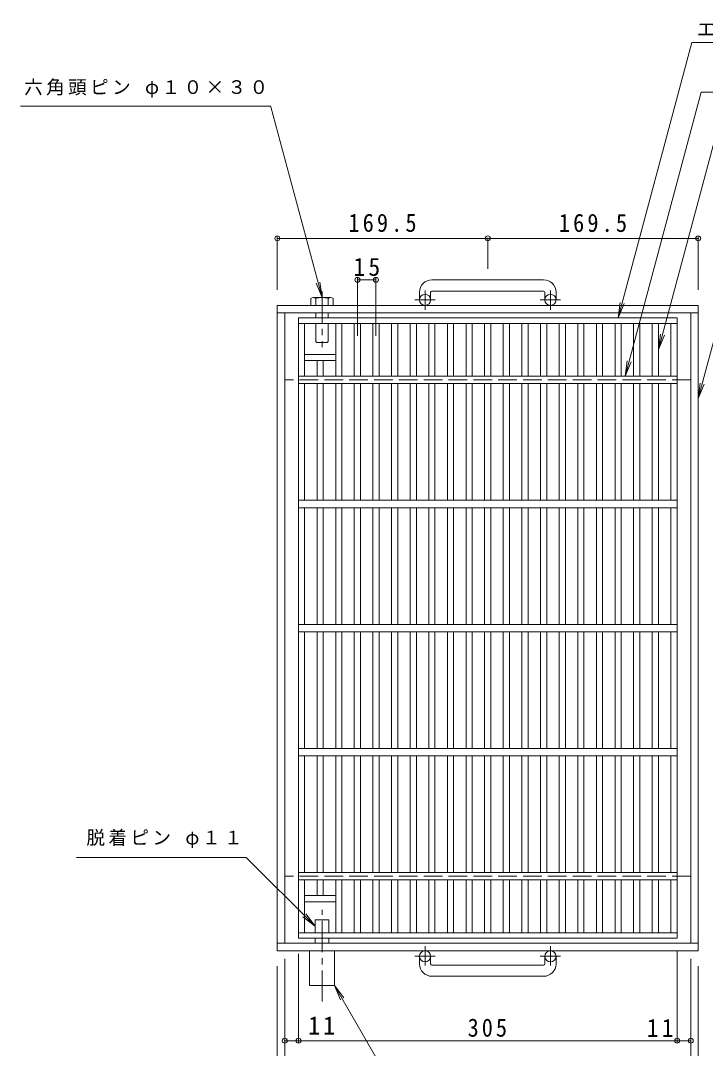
# Model space of a CAD drawing. Units: millimetres, scale not verified. Extents: x -912 to 884, y -688 to 561.
# Drawn here: x -912 to -360, y -267 to 561 of the extents above; entities that cross this region are included whole.
import ezdxf

# ---------------------------------------------------------------- set-up
doc = ezdxf.new("R2010")
doc.units = ezdxf.units.MM
doc.header["$LTSCALE"] = 5
doc.header["$PDMODE"] = 32
doc.header["$PDSIZE"] = 4
doc.linetypes.add('CHAIN1', pattern=[8, 5, -1, 1, -1])
doc.linetypes.add('DASHED3', pattern=[4, 3, -1])
for name, color, linetype, lineweight in [('A-1', 2, 'Continuous', 9), ('A-2', 3, 'Continuous', 9), ('A-4', 7, 'Continuous', 9), ('A-5', 7, 'Continuous', 9), ('A-9', 4, 'Continuous', 9)]:
    doc.layers.add(name, color=color, linetype=linetype, lineweight=lineweight)
doc.styles.add('ＭＳ ゴシック', font='')
doc.styles.get('ＭＳ ゴシック').set_extended_font_data('MS Gothic')

msp = doc.modelspace()

# ---------------------------------------------------------------- linework, layer by layer
at = {"layer": 'A-1'}
for p, q in [((-490.659, 351.96), (-580.658, 351.96)), ((-590.658, 341.96), (-590.658, 335.86)), ((-581.659, 341.96), (-581.659, 335.86)), ((-580.658, 342.96), (-490.659, 342.96)), ((-489.659, 341.96), (-489.659, 335.86)), ((-480.658, 341.96), (-480.658, 335.86)), ((-366.158, 331.36), (-705.159, 331.36)), ((-705.159, -188.639), (-705.159, 331.36)), ((-366.158, -188.639), (-366.158, 331.36)), ((-366.158, 325.36), (-705.159, 325.36)), ((-699.158, -182.64), (-699.158, 325.36)), ((-372.158, -182.64), (-372.158, 325.36)), ((-366.158, -182.64), (-705.159, -182.64)), ((-366.158, -188.639), (-705.159, -188.639)), ((-590.658, -199.241), (-590.658, -193.14)), ((-581.659, -199.241), (-581.659, -193.14)), ((-489.659, -199.241), (-489.659, -193.14)), ((-480.658, -199.241), (-480.658, -193.14)), ((-580.658, -200.241), (-490.659, -200.241)), ((-490.659, -209.24), (-580.658, -209.24))]:
    msp.add_line(p, q, dxfattribs=at)
at = {"layer": 'A-1', "linetype": 'CHAIN1'}
for p, q in [((-586.159, 327.753), (-586.159, 343.35)), ((-485.158, 327.753), (-485.158, 343.35)), ((-577.996, 335.86), (-594.403, 335.86)), ((-476.996, 335.86), (-493.402, 335.86)), ((-586.159, -185.033), (-586.159, -200.63)), ((-485.158, -185.033), (-485.158, -200.63)), ((-577.996, -193.14), (-594.403, -193.14)), ((-476.996, -193.14), (-493.402, -193.14))]:
    msp.add_line(p, q, dxfattribs=at)
at = {"layer": 'A-1', "linetype": 'DASHED3'}
for p, q in [((-372.158, 271.361), (-699.158, 271.361)), ((-372.158, -128.64), (-699.158, -128.64))]:
    msp.add_line(p, q, dxfattribs=at)
at = {"layer": 'A-1'}
for centre in [(-586.159, 335.86), (-485.159, 335.86), (-586.159, -193.14), (-485.159, -193.14)]:
    msp.add_circle(centre, 4.5, dxfattribs=at)
for centre, radius, start, end in [((-580.658, 341.96), 10, 90, 180), ((-490.659, 341.96), 10, 0, 90), ((-580.658, 341.96), 1, 90, 180), ((-490.659, 341.96), 1, 0, 90), ((-580.658, -199.241), 10, 180, 270), ((-580.658, -199.241), 1, 180, 270), ((-490.659, -199.241), 10, 270, 0), ((-490.659, -199.241), 1, 270, 0)]:
    msp.add_arc(centre, radius, start, end, dxfattribs=at)
at = {"layer": 'A-2'}
for p, q in [((-688.158, 74.36), (-688.158, 321.36)), ((-688.158, 321.36), (-383.158, 321.36)), ((-688.158, 316.86), (-383.158, 316.86)), ((-683.158, 274.36), (-683.158, 316.86)), ((-658.158, 274.36), (-658.158, 316.86)), ((-653.158, 274.36), (-653.158, 316.86)), ((-643.158, 274.36), (-643.158, 316.86)), ((-638.158, 274.36), (-638.158, 316.86)), ((-628.158, 274.36), (-628.158, 316.86)), ((-623.158, 274.36), (-623.158, 316.86)), ((-613.158, 274.36), (-613.158, 316.86)), ((-608.158, 274.36), (-608.158, 316.86)), ((-598.158, 274.36), (-598.158, 316.86)), ((-593.158, 274.36), (-593.158, 316.86)), ((-583.158, 274.36), (-583.158, 316.86)), ((-578.158, 274.36), (-578.158, 316.86)), ((-568.158, 274.36), (-568.158, 316.86)), ((-563.158, 274.36), (-563.158, 316.86)), ((-553.158, 274.36), (-553.158, 316.86)), ((-548.158, 274.36), (-548.158, 316.86)), ((-538.158, 274.36), (-538.158, 316.86)), ((-533.158, 274.36), (-533.158, 316.86)), ((-523.158, 274.36), (-523.158, 316.86)), ((-518.158, 274.36), (-518.158, 316.86)), ((-508.158, 274.36), (-508.158, 316.86)), ((-503.158, 274.36), (-503.158, 316.86)), ((-493.158, 274.36), (-493.158, 316.86)), ((-488.158, 274.36), (-488.158, 316.86)), ((-478.158, 274.36), (-478.158, 316.86)), ((-473.158, 274.36), (-473.158, 316.86)), ((-463.158, 274.36), (-463.158, 316.86)), ((-458.158, 274.36), (-458.158, 316.86)), ((-448.158, 274.36), (-448.158, 316.86)), ((-443.158, 274.36), (-443.158, 316.86)), ((-433.158, 274.36), (-433.158, 316.86)), ((-428.158, 274.36), (-428.158, 316.86)), ((-418.158, 274.36), (-418.158, 316.86)), ((-413.158, 274.36), (-413.158, 316.86)), ((-403.158, 274.36), (-403.158, 316.86)), ((-398.158, 274.36), (-398.158, 316.86)), ((-388.158, 274.36), (-388.158, 316.86)), ((-383.158, -178.64), (-383.158, 321.36)), ((-673.158, 274.36), (-673.158, 286.859)), ((-668.158, 274.36), (-668.158, 286.859)), ((-383.158, 274.36), (-688.158, 274.36)), ((-383.158, 268.36), (-688.158, 268.36)), ((-683.158, 174.36), (-683.158, 268.36)), ((-673.158, 174.36), (-673.158, 268.36)), ((-668.158, 174.36), (-668.158, 268.36)), ((-658.158, 174.36), (-658.158, 268.36)), ((-653.158, 174.36), (-653.158, 268.36)), ((-643.158, 174.36), (-643.158, 268.36)), ((-638.158, 174.36), (-638.158, 268.36)), ((-628.158, 174.36), (-628.158, 268.36)), ((-623.158, 174.36), (-623.158, 268.36)), ((-613.158, 174.36), (-613.158, 268.36)), ((-608.158, 174.36), (-608.158, 268.36)), ((-598.158, 174.36), (-598.158, 268.36)), ((-593.158, 174.36), (-593.158, 268.36)), ((-583.158, 174.36), (-583.158, 268.36)), ((-578.158, 174.36), (-578.158, 268.36)), ((-568.158, 174.36), (-568.158, 268.36)), ((-563.158, 174.36), (-563.158, 268.36)), ((-553.158, 174.36), (-553.158, 268.36)), ((-548.158, 174.36), (-548.158, 268.36)), ((-538.158, 174.36), (-538.158, 268.36)), ((-533.158, 174.36), (-533.158, 268.36)), ((-523.158, 174.36), (-523.158, 268.36)), ((-518.158, 174.36), (-518.158, 268.36)), ((-508.158, 174.36), (-508.158, 268.36)), ((-503.158, 174.36), (-503.158, 268.36)), ((-493.158, 174.36), (-493.158, 268.36)), ((-488.158, 174.36), (-488.158, 268.36)), ((-478.158, 174.36), (-478.158, 268.36)), ((-473.158, 174.36), (-473.158, 268.36)), ((-463.158, 174.36), (-463.158, 268.36)), ((-458.158, 174.36), (-458.158, 268.36)), ((-448.158, 174.36), (-448.158, 268.36)), ((-443.158, 174.36), (-443.158, 268.36)), ((-433.158, 174.36), (-433.158, 268.36)), ((-428.158, 174.36), (-428.158, 268.36)), ((-418.158, 174.36), (-418.158, 268.36)), ((-413.158, 174.36), (-413.158, 268.36)), ((-403.158, 174.36), (-403.158, 268.36)), ((-398.158, 174.36), (-398.158, 268.36)), ((-388.158, 174.36), (-388.158, 268.36)), ((-383.158, 174.36), (-688.158, 174.36)), ((-383.158, 168.36), (-688.158, 168.36)), ((-683.158, 74.36), (-683.158, 168.36)), ((-673.158, 74.36), (-673.158, 168.36)), ((-668.158, 74.36), (-668.158, 168.36)), ((-658.158, 74.36), (-658.158, 168.36)), ((-653.158, 74.36), (-653.158, 168.36)), ((-643.158, 74.36), (-643.158, 168.36)), ((-638.158, 74.36), (-638.158, 168.36)), ((-628.158, 74.36), (-628.158, 168.36)), ((-623.158, 74.36), (-623.158, 168.36)), ((-613.158, 74.36), (-613.158, 168.36)), ((-608.158, 74.36), (-608.158, 168.36)), ((-598.158, 74.36), (-598.158, 168.36)), ((-593.158, 74.36), (-593.158, 168.36)), ((-583.158, 74.36), (-583.158, 168.36)), ((-578.158, 74.36), (-578.158, 168.36)), ((-568.158, 74.36), (-568.158, 168.36)), ((-563.158, 74.36), (-563.158, 168.36)), ((-553.158, 74.36), (-553.158, 168.36)), ((-548.158, 74.36), (-548.158, 168.36)), ((-538.158, 74.36), (-538.158, 168.36)), ((-533.158, 74.36), (-533.158, 168.36)), ((-523.158, 74.36), (-523.158, 168.36)), ((-518.158, 74.36), (-518.158, 168.36)), ((-508.158, 74.36), (-508.158, 168.36)), ((-503.158, 74.36), (-503.158, 168.36)), ((-493.158, 74.36), (-493.158, 168.36)), ((-488.158, 74.36), (-488.158, 168.36)), ((-478.158, 74.36), (-478.158, 168.36)), ((-473.158, 74.36), (-473.158, 168.36)), ((-463.158, 74.36), (-463.158, 168.36)), ((-458.158, 74.36), (-458.158, 168.36)), ((-448.158, 74.36), (-448.158, 168.36)), ((-443.158, 74.36), (-443.158, 168.36)), ((-433.158, 74.36), (-433.158, 168.36)), ((-428.158, 74.36), (-428.158, 168.36)), ((-418.158, 74.36), (-418.158, 168.36)), ((-413.158, 74.36), (-413.158, 168.36)), ((-403.158, 74.36), (-403.158, 168.36)), ((-398.158, 74.36), (-398.158, 168.36)), ((-388.158, 74.36), (-388.158, 168.36)), ((-688.158, 74.36), (-688.158, -178.64)), ((-383.158, 74.36), (-688.158, 74.36)), ((-383.158, 68.36), (-688.158, 68.36)), ((-683.158, -25.64), (-683.158, 68.36)), ((-673.158, -25.64), (-673.158, 68.36)), ((-668.158, -25.64), (-668.158, 68.36)), ((-658.158, -25.64), (-658.158, 68.36)), ((-653.158, -25.64), (-653.158, 68.36)), ((-643.158, -25.64), (-643.158, 68.36)), ((-638.158, -25.64), (-638.158, 68.36)), ((-628.158, -25.64), (-628.158, 68.36)), ((-623.158, -25.64), (-623.158, 68.36)), ((-613.158, -25.64), (-613.158, 68.36)), ((-608.158, -25.64), (-608.158, 68.36)), ((-598.158, -25.64), (-598.158, 68.36)), ((-593.158, -25.64), (-593.158, 68.36)), ((-583.158, -25.64), (-583.158, 68.36)), ((-578.158, -25.64), (-578.158, 68.36)), ((-568.158, -25.64), (-568.158, 68.36)), ((-563.158, -25.64), (-563.158, 68.36)), ((-553.158, -25.64), (-553.158, 68.36)), ((-548.158, -25.64), (-548.158, 68.36)), ((-538.158, -25.64), (-538.158, 68.36)), ((-533.158, -25.64), (-533.158, 68.36)), ((-523.158, -25.64), (-523.158, 68.36)), ((-518.158, -25.64), (-518.158, 68.36)), ((-508.158, -25.64), (-508.158, 68.36)), ((-503.158, -25.64), (-503.158, 68.36)), ((-493.158, -25.64), (-493.158, 68.36)), ((-488.158, -25.64), (-488.158, 68.36)), ((-478.158, -25.64), (-478.158, 68.36)), ((-473.158, -25.64), (-473.158, 68.36)), ((-463.158, -25.64), (-463.158, 68.36)), ((-458.158, -25.64), (-458.158, 68.36)), ((-448.158, -25.64), (-448.158, 68.36)), ((-443.158, -25.64), (-443.158, 68.36)), ((-433.158, -25.64), (-433.158, 68.36)), ((-428.158, -25.64), (-428.158, 68.36)), ((-418.158, -25.64), (-418.158, 68.36)), ((-413.158, -25.64), (-413.158, 68.36)), ((-403.158, -25.64), (-403.158, 68.36)), ((-398.158, -25.64), (-398.158, 68.36)), ((-388.158, -25.64), (-388.158, 68.36)), ((-383.158, -25.64), (-688.158, -25.64)), ((-383.158, -31.64), (-688.158, -31.64)), ((-683.158, -125.64), (-683.158, -31.64)), ((-673.158, -125.64), (-673.158, -31.64)), ((-668.158, -125.64), (-668.158, -31.64)), ((-658.158, -125.64), (-658.158, -31.64)), ((-653.158, -125.64), (-653.158, -31.64)), ((-643.158, -125.64), (-643.158, -31.64)), ((-638.158, -125.64), (-638.158, -31.64)), ((-628.158, -125.64), (-628.158, -31.64)), ((-623.158, -125.64), (-623.158, -31.64)), ((-613.158, -125.64), (-613.158, -31.64)), ((-608.158, -125.64), (-608.158, -31.64)), ((-598.158, -125.64), (-598.158, -31.64)), ((-593.158, -125.64), (-593.158, -31.64)), ((-583.158, -125.64), (-583.158, -31.64)), ((-578.158, -125.64), (-578.158, -31.64)), ((-568.158, -125.64), (-568.158, -31.64)), ((-563.158, -125.64), (-563.158, -31.64)), ((-553.158, -125.64), (-553.158, -31.64)), ((-548.158, -125.64), (-548.158, -31.64)), ((-538.158, -125.64), (-538.158, -31.64)), ((-533.158, -125.64), (-533.158, -31.64)), ((-523.158, -125.64), (-523.158, -31.64)), ((-518.158, -125.64), (-518.158, -31.64)), ((-508.158, -125.64), (-508.158, -31.64)), ((-503.158, -125.64), (-503.158, -31.64)), ((-493.158, -125.64), (-493.158, -31.64)), ((-488.158, -125.64), (-488.158, -31.64)), ((-478.158, -125.64), (-478.158, -31.64)), ((-473.158, -125.64), (-473.158, -31.64)), ((-463.158, -125.64), (-463.158, -31.64)), ((-458.158, -125.64), (-458.158, -31.64)), ((-448.158, -125.64), (-448.158, -31.64)), ((-443.158, -125.64), (-443.158, -31.64)), ((-433.158, -125.64), (-433.158, -31.64)), ((-428.158, -125.64), (-428.158, -31.64)), ((-418.158, -125.64), (-418.158, -31.64)), ((-413.158, -125.64), (-413.158, -31.64)), ((-403.158, -125.64), (-403.158, -31.64)), ((-398.158, -125.64), (-398.158, -31.64)), ((-388.158, -125.64), (-388.158, -31.64)), ((-383.158, -125.64), (-688.158, -125.64)), ((-383.158, -131.64), (-688.158, -131.64)), ((-683.158, -174.14), (-683.158, -131.64)), ((-673.158, -144.14), (-673.158, -131.64)), ((-668.158, -144.14), (-668.158, -131.64)), ((-658.158, -174.14), (-658.158, -131.64)), ((-653.158, -174.14), (-653.158, -131.64)), ((-643.158, -174.14), (-643.158, -131.64)), ((-638.158, -174.14), (-638.158, -131.64)), ((-628.158, -174.14), (-628.158, -131.64)), ((-623.158, -174.14), (-623.158, -131.64)), ((-613.158, -174.14), (-613.158, -131.64)), ((-608.158, -174.14), (-608.158, -131.64)), ((-598.158, -174.14), (-598.158, -131.64)), ((-593.158, -174.14), (-593.158, -131.64)), ((-583.158, -174.14), (-583.158, -131.64)), ((-578.158, -174.14), (-578.158, -131.64)), ((-568.158, -174.14), (-568.158, -131.64)), ((-563.158, -174.14), (-563.158, -131.64)), ((-553.158, -174.14), (-553.158, -131.64)), ((-548.158, -174.14), (-548.158, -131.64)), ((-538.158, -174.14), (-538.158, -131.64)), ((-533.158, -174.14), (-533.158, -131.64)), ((-523.158, -174.14), (-523.158, -131.64)), ((-518.158, -174.14), (-518.158, -131.64)), ((-508.158, -174.14), (-508.158, -131.64)), ((-503.158, -174.14), (-503.158, -131.64)), ((-493.158, -174.14), (-493.158, -131.64)), ((-488.158, -174.14), (-488.158, -131.64)), ((-478.158, -174.14), (-478.158, -131.64)), ((-473.158, -174.14), (-473.158, -131.64)), ((-463.158, -174.14), (-463.158, -131.64)), ((-458.158, -174.14), (-458.158, -131.64)), ((-448.158, -174.14), (-448.158, -131.64)), ((-443.158, -174.14), (-443.158, -131.64)), ((-433.158, -174.14), (-433.158, -131.64)), ((-428.158, -174.14), (-428.158, -131.64)), ((-418.158, -174.14), (-418.158, -131.64)), ((-413.158, -174.14), (-413.158, -131.64)), ((-403.158, -174.14), (-403.158, -131.64)), ((-398.158, -174.14), (-398.158, -131.64)), ((-388.158, -174.14), (-388.158, -131.64)), ((-383.158, -174.14), (-688.158, -174.14)), ((-383.158, -178.64), (-688.158, -178.64))]:
    msp.add_line(p, q, dxfattribs=at)
at = {"layer": 'A-4'}
for p, q in [((-705.159, 343.86), (-705.159, 386.915)), ((-705.159, 385.415), (-366.158, 385.415)), ((-535.658, 385.415), (-535.658, 360.932)), ((-366.158, 343.86), (-366.158, 386.915)), ((-640.658, 306.931), (-640.658, 353.431)), ((-640.658, 351.931), (-625.718, 351.931)), ((-625.718, 306.931), (-625.718, 353.431)), ((-383.158, -262.639), (-383.158, -188.64)), ((-699.158, -195.139), (-699.158, -302.64)), ((-688.158, -191.14), (-688.158, -262.639)), ((-372.158, -195.139), (-372.158, -302.64)), ((-705.159, -201.139), (-705.159, -342.64)), ((-366.158, -201.139), (-366.158, -342.64)), ((-383.158, -261.139), (-372.158, -261.139))]:
    msp.add_line(p, q, dxfattribs=at)
msp.add_lwpolyline([(-699.158, -261.139), (-688.158, -261.139), (-383.158, -261.139)], dxfattribs=at)
for p in [(-705.159, 385.415), (-535.658, 385.415), (-366.158, 385.415), (-640.658, 351.931), (-625.718, 351.931), (-699.158, -261.139), (-688.158, -261.139), (-383.158, -261.139), (-372.158, -261.139)]:
    msp.add_point(p, dxfattribs=at)
at = {"layer": 'A-5'}
for p, q in [((-425.068, 274.36), (-363.855, 503.315)), ((-363.855, 503.315), (-178.285, 503.315)), ((-911.955, 491.96), (-710.476, 491.96)), ((-669.159, 337.76), (-710.353, 491.499)), ((-366.158, 256.247), (-327.115, 401.96)), ((-669.159, 337.76), (-673.942, 349.308)), ((-669.159, 337.76), (-670.79, 350.153)), ((-430.658, 321.36), (-429.027, 333.753)), ((-430.658, 321.36), (-425.875, 332.909)), ((-398.158, 295.86), (-396.527, 308.253)), ((-398.158, 295.86), (-393.375, 307.409)), ((-425.068, 274.36), (-423.437, 286.753)), ((-425.068, 274.36), (-420.285, 285.909)), ((-366.158, 256.247), (-364.527, 268.64)), ((-366.158, 256.247), (-361.375, 267.795)), ((-730.159, -113.39), (-866.852, -113.39)), ((-674.659, -168.89), (-730.159, -113.39)), ((-674.659, -168.89), (-684.576, -161.281)), ((-674.659, -168.89), (-682.268, -158.973)), ((-659.158, -216.641), (-651.549, -226.557)), ((-659.158, -216.641), (-654.375, -228.189))]:
    msp.add_line(p, q, dxfattribs=at)
for points in [[(-430.658, 321.36), (-371.321, 543.315), (-140.993, 543.315)], [(-398.158, 295.86), (-353.424, 463.315), (-144.674, 463.315)], [(-659.158, -216.641), (-559.508, -389.24), (-418.561, -389.24)]]:
    msp.add_lwpolyline(points, dxfattribs=at)
at = {"layer": 'A-9', "linetype": 'CHAIN1'}
for p, q in [((-669.159, 342.459), (-669.159, 297.827)), ((-669.159, -229.668), (-669.159, -155.744))]:
    msp.add_line(p, q, dxfattribs=at)
at = {"layer": 'A-9'}
for p, q in [((-678.044, 337.016), (-678.044, 331.36)), ((-676.101, 337.76), (-662.216, 337.76)), ((-674.159, 331.36), (-674.159, 337.016)), ((-664.158, 331.36), (-664.158, 337.016)), ((-660.274, 337.016), (-660.274, 331.36)), ((-674.159, 321.36), (-674.159, 325.36)), ((-664.158, 321.36), (-664.158, 325.36)), ((-674.159, 302.172), (-674.159, 316.861)), ((-664.158, 302.172), (-664.158, 316.861)), ((-673.347, 301.36), (-674.159, 302.172)), ((-664.97, 301.36), (-673.347, 301.36)), ((-664.97, 301.36), (-664.158, 302.172)), ((-683.158, 291.859), (-658.278, 291.859)), ((-683.158, 286.859), (-658.278, 286.859)), ((-683.158, -144.14), (-658.278, -144.14)), ((-683.158, -149.14), (-658.278, -149.14)), ((-663.659, -163.64), (-674.659, -163.64)), ((-674.659, -174.14), (-674.659, -163.64)), ((-663.659, -174.14), (-663.659, -163.64)), ((-674.659, -182.64), (-674.659, -178.64)), ((-663.659, -182.64), (-663.659, -178.64)), ((-679.158, -188.64), (-679.158, -216.641)), ((-659.158, -188.64), (-659.158, -216.641)), ((-659.158, -216.641), (-679.158, -216.641))]:
    msp.add_line(p, q, dxfattribs=at)
for centre, radius, start, end in [((-676.101, 334.85), 2.91, 48.12389, 131.8763), ((-669.159, 320.57), 17.19, 73.09029, 106.90971), ((-662.216, 334.85), 2.91, 48.1237, 131.87611)]:
    msp.add_arc(centre, radius, start, end, dxfattribs=at)

# ---------------------------------------------------------------- texts
at = {"layer": 'A-4', "color": 2, "char_height": 14.66, "attachment_point": 7, "style": 'ＭＳ ゴシック'}
for s, insert in [('\\T1.28;\\W0.9;169.5', (-647.909, 390.415)), ('\\T1.28;\\W0.9;169.5', (-478.408, 390.358)), ('\\T1.27;\\W0.95;15', (-643.813, 354.931)), ('\\T1.27;\\W0.95;11', (-680.208, -256.139)), ('\\T1.27;\\W0.9;305', (-551.908, -258.139)), ('\\T1.27;\\W0.95;11', (-407.598, -258.139))]:
    msp.add_mtext(s, dxfattribs=dict(at, insert=insert))
at = {"layer": 'A-5', "char_height": 11, "attachment_point": 7, "style": 'ＭＳ ゴシック'}
for s, insert in [('\\T1.21;エンドプレート\\~ＦＢ4.5×32', (-367.243, 547.793)), ('\\T1.18;六角頭ピン\\~φ１０×３０', (-909.103, 498.781)), ('\\T1.18;脱着ピン\\~φ１１', (-858.909, -105.97))]:
    msp.add_mtext(s, dxfattribs=dict(at, insert=insert))

doc.saveas('drawing.dxf')
